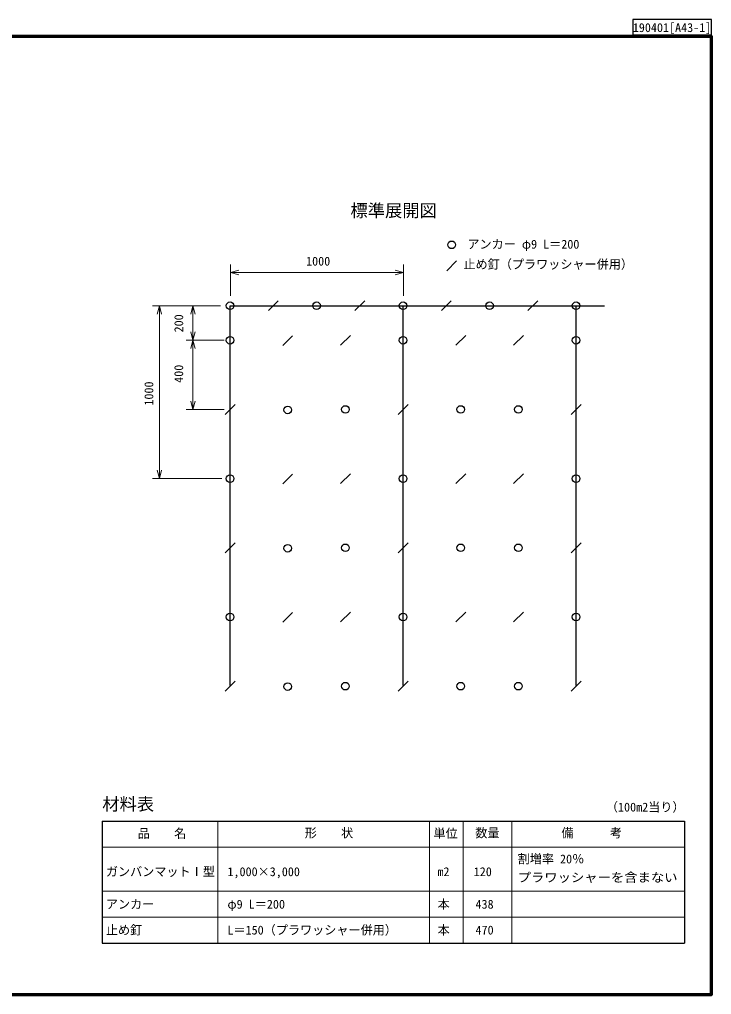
# Model space of a CAD drawing. Units: millimetres, scale not verified. Extents: x 200 to 8200, y 200 to 5838.
# Drawn here: x 4200 to 8200, y 200 to 5838 of the extents above; entities that cross this region are included whole.
import ezdxf
from ezdxf.enums import TextEntityAlignment as Align

# ---------------------------------------------------------------- set-up
doc = ezdxf.new("R2010")
doc.units = ezdxf.units.MM
doc.header["$LTSCALE"] = 20
for name, color, linetype, lineweight in [('C-DOC', 3, 'Continuous', 25), ('C-MTR-FRAM', 5, 'Continuous', 25), ('C-MTR-LINE', 5, 'Continuous', 13), ('C-STR', 7, 'Continuous', 25), ('C-STR-DIM', 1, 'Continuous', 13), ('C-STR-TXT', 7, 'Continuous', 25), ('C-TTL', 2, 'Continuous', 70)]:
    doc.layers.add(name, color=color, linetype=linetype, lineweight=lineweight)
for name, color, linetype in [('C-MTR', 5, 'Continuous'), ('C-MTR-TXT', 5, 'Continuous'), ('C-TTL-TXT', 3, 'Continuous')]:
    doc.layers.add(name, color=color, linetype=linetype)
doc.styles.add('ＭＳ ゴシック', font='')
doc.styles.get('ＭＳ ゴシック').set_extended_font_data('MS Gothic')

msp = doc.modelspace()

# ---------------------------------------------------------------- linework, layer by layer
at = {"layer": 'C-DOC'}
for p, q in [((8200, 5838), (7745, 5838)), ((7745, 5838), (7745, 5750)), ((8200, 5750), (8200, 5838)), ((7745, 5750), (8200, 5750))]:
    msp.add_line(p, q, dxfattribs=at)
at = {"layer": 'C-MTR-FRAM'}
for p, q in [((4678.49, 1202.64), (8044.67, 1202.64)), ((4678.49, 1202.64), (4678.49, 496.8)), ((8044.67, 1202.64), (8044.67, 496.8)), ((4678.49, 496.8), (8044.67, 496.8))]:
    msp.add_line(p, q, dxfattribs=at)
at = {"layer": 'C-MTR-LINE'}
for p, q in [((5345.91, 1202.64), (5345.91, 496.8)), ((6570.71, 1202.64), (6570.71, 496.8)), ((6765.51, 1202.64), (6765.51, 496.8)), ((7045.51, 1202.64), (7045.51, 496.8)), ((4678.49, 1052.64), (8044.67, 1052.64)), ((4678.49, 796.8), (8044.67, 796.8)), ((4678.49, 646.8), (8044.67, 646.8))]:
    msp.add_line(p, q, dxfattribs=at)
at = {"layer": 'C-STR'}
for p, q in [((5417.43, 4182.95), (7581.66, 4182.95)), ((5417.43, 1986.13), (5417.43, 4182.95)), ((5639.15, 4154.66), (5695.71, 4211.23)), ((6139.15, 4154.66), (6195.71, 4211.23)), ((6417.43, 1986.13), (6417.43, 4182.95)), ((6639.15, 4154.66), (6695.71, 4211.23)), ((7139.15, 4154.66), (7195.71, 4211.23)), ((7417.43, 1986.13), (7417.43, 4182.95)), ((5722.2, 3952.38), (5778.76, 4008.95)), ((6055.81, 3954.66), (6112.38, 4011.23)), ((6722.48, 3954.66), (6779.05, 4011.23)), ((7055.81, 3954.66), (7112.38, 4011.23)), ((5389.15, 3554.66), (5445.71, 3611.23)), ((6389.15, 3554.66), (6445.71, 3611.23)), ((7389.15, 3554.66), (7445.71, 3611.23)), ((5722.2, 3152.38), (5778.76, 3208.95)), ((6055.81, 3154.66), (6112.38, 3211.23)), ((6722.48, 3154.66), (6779.05, 3211.23)), ((7055.81, 3154.66), (7112.38, 3211.23)), ((5389.15, 2754.66), (5445.71, 2811.23)), ((6389.15, 2754.66), (6445.71, 2811.23)), ((7389.15, 2754.66), (7445.71, 2811.23)), ((5722.2, 2352.38), (5778.76, 2408.95)), ((6055.81, 2354.66), (6112.38, 2411.23)), ((6722.48, 2354.66), (6779.05, 2411.23)), ((7055.81, 2354.66), (7112.38, 2411.23)), ((5389.15, 1954.66), (5445.71, 2011.23)), ((5417.32, 1983.01), (5417.31, 1982.98)), ((5417.31, 1982.98), (5417.56, 1982.95)), ((5417.56, 1982.95), (5417.31, 1982.98)), ((5417.31, 1982.98), (5417.31, 1982.95)), ((5417.31, 1982.95), (5417.56, 1982.95)), ((5417.56, 1982.95), (5417.31, 1982.95)), ((5417.31, 1982.95), (5417.31, 1982.92)), ((5417.31, 1982.92), (5417.56, 1982.95)), ((5417.56, 1982.95), (5417.31, 1982.92)), ((5417.31, 1982.92), (5417.32, 1982.88)), ((5417.34, 1983.04), (5417.32, 1983.01)), ((5417.32, 1983.01), (5417.56, 1982.95)), ((5417.56, 1982.95), (5417.32, 1983.01)), ((5417.32, 1982.88), (5417.56, 1982.95)), ((5417.56, 1982.95), (5417.32, 1982.88)), ((5417.32, 1982.88), (5417.34, 1982.86)), ((5417.37, 1983.06), (5417.34, 1983.04)), ((5417.34, 1983.04), (5417.56, 1982.95)), ((5417.56, 1982.95), (5417.34, 1983.04)), ((5417.34, 1982.86), (5417.56, 1982.95)), ((5417.56, 1982.95), (5417.34, 1982.86)), ((5417.34, 1982.86), (5417.37, 1982.84)), ((5417.4, 1983.07), (5417.37, 1983.06)), ((5417.37, 1983.06), (5417.56, 1982.95)), ((5417.56, 1982.95), (5417.37, 1983.06)), ((5417.37, 1982.84), (5417.56, 1982.95)), ((5417.56, 1982.95), (5417.37, 1982.84)), ((5417.37, 1982.84), (5417.4, 1982.83)), ((5417.43, 1983.07), (5417.4, 1983.07)), ((5417.4, 1983.07), (5417.56, 1982.95)), ((5417.56, 1982.95), (5417.4, 1983.07)), ((5417.4, 1982.83), (5417.56, 1982.95)), ((5417.56, 1982.95), (5417.4, 1982.83)), ((5417.4, 1982.83), (5417.43, 1982.82)), ((5417.46, 1983.07), (5417.43, 1983.07)), ((5417.43, 1983.07), (5417.56, 1982.95)), ((5417.56, 1982.95), (5417.43, 1983.07)), ((5417.43, 1982.82), (5417.56, 1982.95)), ((5417.56, 1982.95), (5417.43, 1982.82)), ((5417.43, 1982.82), (5417.46, 1982.83)), ((5417.49, 1983.06), (5417.46, 1983.07)), ((5417.46, 1983.07), (5417.56, 1982.95)), ((5417.56, 1982.95), (5417.46, 1983.07)), ((5417.46, 1982.83), (5417.56, 1982.95)), ((5417.56, 1982.95), (5417.46, 1982.83)), ((5417.46, 1982.83), (5417.49, 1982.84)), ((5417.52, 1983.04), (5417.49, 1983.06)), ((5417.49, 1983.06), (5417.56, 1982.95)), ((5417.56, 1982.95), (5417.49, 1983.06)), ((5417.49, 1982.84), (5417.56, 1982.95)), ((5417.56, 1982.95), (5417.49, 1982.84)), ((5417.49, 1982.84), (5417.52, 1982.86)), ((5417.54, 1983.01), (5417.52, 1983.04)), ((5417.52, 1983.04), (5417.56, 1982.95)), ((5417.56, 1982.95), (5417.52, 1983.04)), ((5417.52, 1982.86), (5417.56, 1982.95)), ((5417.56, 1982.95), (5417.52, 1982.86)), ((5417.52, 1982.86), (5417.54, 1982.88)), ((5417.55, 1982.98), (5417.54, 1983.01)), ((5417.54, 1983.01), (5417.56, 1982.95)), ((5417.56, 1982.95), (5417.54, 1983.01)), ((5417.54, 1982.88), (5417.56, 1982.95)), ((5417.56, 1982.95), (5417.54, 1982.88)), ((5417.54, 1982.88), (5417.55, 1982.92)), ((5417.56, 1982.95), (5417.55, 1982.98)), ((5417.55, 1982.92), (5417.56, 1982.95)), ((6389.15, 1954.66), (6445.71, 2011.23)), ((7389.15, 1954.66), (7445.71, 2011.23))]:
    msp.add_line(p, q, dxfattribs=at)
for centre, radius in [((5417.43, 4182.95), 22), ((5917.43, 4182.95), 22), ((6417.43, 4182.95), 22), ((6917.43, 4182.95), 22), ((7417.43, 4182.95), 22), ((5417.43, 3982.95), 22), ((6417.43, 3982.95), 22), ((7417.43, 3982.95), 22), ((5750.48, 3580.66), 22), ((6084.1, 3582.95), 22), ((6750.76, 3582.95), 22), ((7084.1, 3582.95), 22), ((5417.43, 3182.95), 22), ((6417.43, 3182.95), 22), ((7417.43, 3182.95), 22), ((5750.48, 2780.66), 22), ((6084.1, 2782.95), 22), ((6750.76, 2782.95), 22), ((7084.1, 2782.95), 22), ((5417.43, 2382.95), 22), ((6417.43, 2382.95), 22), ((7417.43, 2382.95), 22), ((5417.43, 1982.95), 0.125), ((5750.48, 1980.66), 22), ((6084.1, 1982.95), 22), ((6750.76, 1982.95), 22), ((7084.1, 1982.95), 22)]:
    msp.add_circle(centre, radius, dxfattribs=at)
at = {"layer": 'C-STR-DIM'}
for p, q in [((5419.34, 4239.9), (5419.34, 4420.91)), ((6419.34, 4420.91), (6419.34, 4239.91)), ((5419.34, 4374.91), (5467.64, 4387.85)), ((5419.34, 4374.91), (5467.64, 4361.97)), ((5419.34, 4374.91), (6419.34, 4374.91)), ((6419.34, 4374.91), (6371.05, 4387.85)), ((6419.34, 4374.91), (6371.05, 4361.97)), ((5362.51, 4182.95), (4968.43, 4182.95)), ((5008.43, 4182.95), (4995.49, 4134.65)), ((5008.43, 4182.95), (5021.37, 4134.65)), ((5008.43, 4182.95), (5008.43, 3182.95)), ((5202.43, 4182.95), (5189.49, 4134.65)), ((5202.43, 4182.95), (5215.37, 4134.65)), ((5202.43, 4182.95), (5202.43, 3582.95)), ((5202.43, 3982.95), (5189.49, 4031.24)), ((5202.43, 3982.95), (5215.37, 4031.24)), ((5382.43, 3982.95), (5162.43, 3982.95)), ((5202.43, 3982.95), (5189.49, 3934.65)), ((5202.43, 3982.95), (5215.37, 3934.65)), ((5202.43, 3582.95), (5189.49, 3631.24)), ((5202.43, 3582.95), (5215.37, 3631.24)), ((5382.43, 3582.95), (5162.43, 3582.95)), ((5008.43, 3182.95), (4995.49, 3231.24)), ((5008.43, 3182.95), (5021.37, 3231.24)), ((5368.89, 3182.95), (4968.43, 3182.95))]:
    msp.add_line(p, q, dxfattribs=at)
at = {"layer": 'C-STR-TXT'}
msp.add_line((6669.85, 4385.34), (6726.42, 4441.91), dxfattribs=at)
msp.add_circle((6698.14, 4535), 22, dxfattribs=at)
at = {"layer": 'C-TTL'}
msp.add_lwpolyline([(200, 200), (8200, 200), (8200, 5740), (200, 5740)], close=True, dxfattribs=at)

# ---------------------------------------------------------------- texts
at = {"layer": 'C-DOC', "style": 'ＭＳ ゴシック'}
msp.add_text('190401[A43-1]', height=51.32, dxfattribs=at).set_placement((7745, 5750), align=Align.BOTTOM_LEFT)
at = {"layer": 'C-MTR', "style": 'ＭＳ ゴシック'}
msp.add_text('材料表', height=73.31, dxfattribs=at).set_placement((4678.49, 1242.64), align=Align.BOTTOM_LEFT)
at = {"layer": 'C-MTR-TXT', "style": 'ＭＳ ゴシック'}
for s, p in [('（100m2当り）', (7589.67, 1242.64)), ('\u3000品\u3000\u3000名\u3000', (4813.62, 1090.12)), ('\u3000形\u3000\u3000状\u3000', (5778.72, 1092.64)), ('単位', (6592.71, 1090.64)), ('数量', (6834.51, 1092.64)), ('\u3000備\u3000\u3000\u3000考\u3000', (7262.69, 1092.64)), ('割増率 20％', (7079.59, 942.64))]:
    msp.add_text(s, height=51.32, dxfattribs=at).set_placement(p, align=Align.BOTTOM_LEFT)
for s, p in [('ガンバンマットⅠ型 ', (4699.45, 910.09)), ('1,000×3,000', (5401.96, 910.09)), ('m2', (6615.71, 910.09)), ('120', (6825.51, 910.09)), ('アンカー', (4699.45, 721.95)), ('φ9 L＝200', (5401.96, 721.95)), ('本', (6616.63, 721.95)), ('438', (6835.89, 721.95)), ('止め釘', (4699.45, 572.52)), ('L＝150（プラワッシャー併用）', (5401.96, 572.52)), ('本', (6616.63, 572.52)), ('470', (6835.89, 572.52))]:
    msp.add_text(s, height=51.32, dxfattribs=at).set_placement(p, align=Align.MIDDLE_LEFT)
at = {"layer": 'C-MTR-TXT', "style": 'ＭＳ ゴシック', "width": 1.1}
msp.add_text('プラワッシャーを含まない', height=51.32, dxfattribs=at).set_placement((7079.59, 835.37), align=Align.BOTTOM_LEFT)
at = {"layer": 'C-STR-DIM', "color": 7, "style": 'ＭＳ ゴシック'}
msp.add_text('1000', height=51.32, dxfattribs=at).set_placement((5856.46, 4399.48), align=Align.BOTTOM_LEFT)
for s, p in [('200', (5161.43, 4028.64)), ('400', (5161.31, 3736.99)), ('1000', (4988.68, 3605.29))]:
    msp.add_text(s, height=51.32, rotation=90, dxfattribs=at).set_placement(p, align=Align.BOTTOM_LEFT)
at = {"layer": 'C-STR-TXT', "style": 'ＭＳ ゴシック'}
for s, p in [('アンカー φ9 L＝200', (6788.97, 4497.45)), ('止め釘（プラワッシャー併用）', (6766.26, 4381.12))]:
    msp.add_text(s, height=51.32, dxfattribs=at).set_placement(p, align=Align.BOTTOM_LEFT)
at = {"layer": 'C-TTL-TXT', "color": 7, "style": 'ＭＳ ゴシック'}
msp.add_text('標準展開図', height=73.31, dxfattribs=at).set_placement((6112.76, 4733.14), align=Align.MIDDLE_LEFT)

doc.saveas('drawing.dxf')
